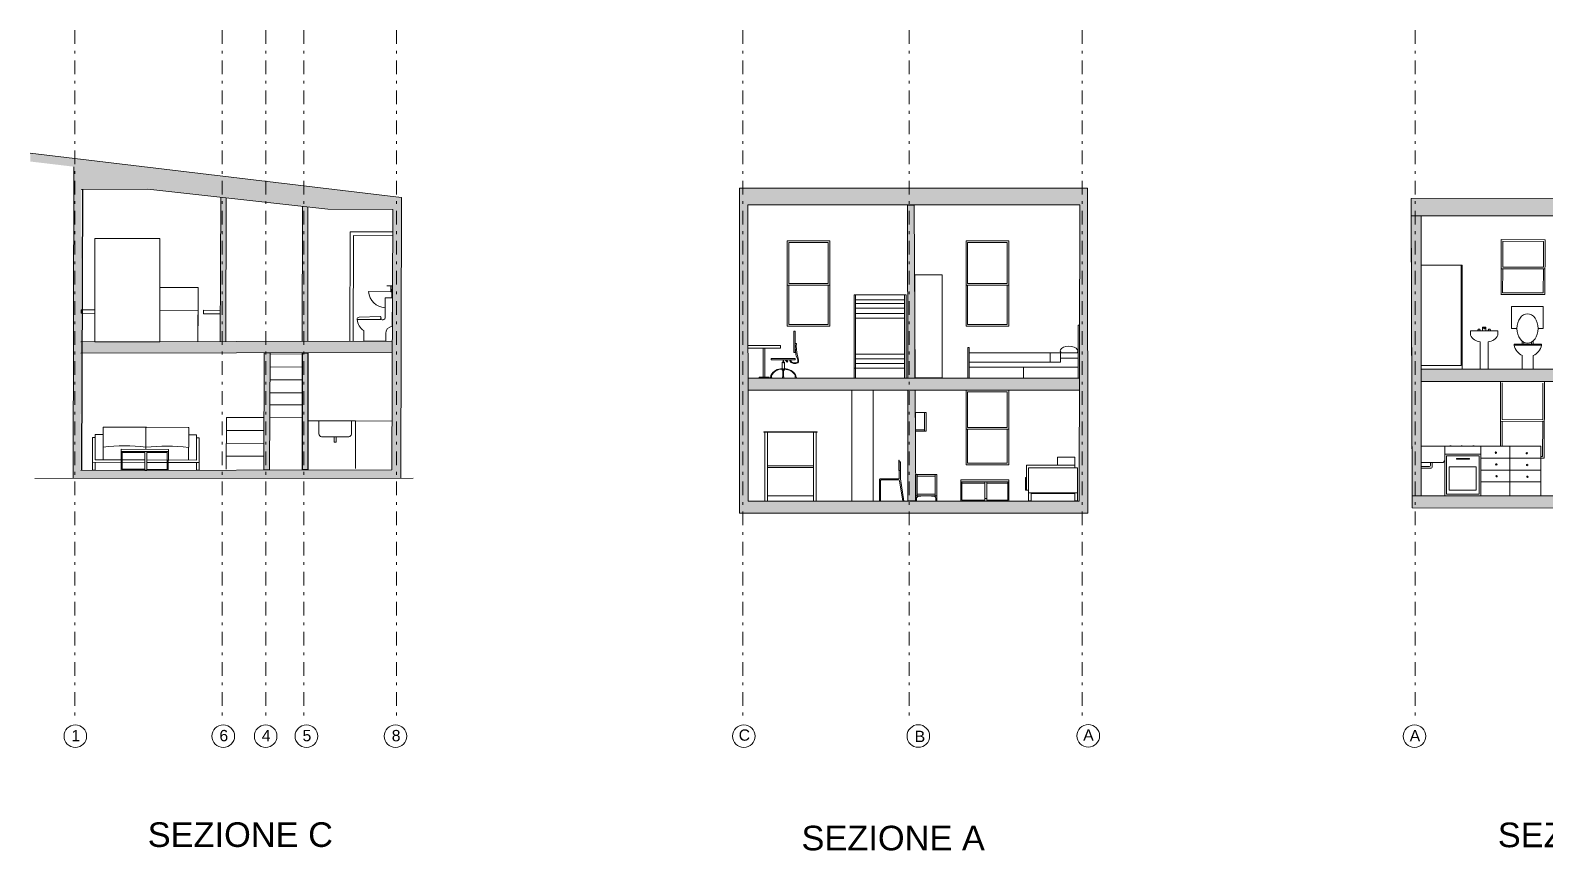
# Model space of a CAD drawing. Header units: inches. Extents: x -26 to 192, y 12 to 124.
# Drawn here: x -26.2 to 29.2, y 50.1 to 80.1 of the extents above; entities that cross this region are included whole.
import ezdxf

# ---------------------------------------------------------------- set-up
doc = ezdxf.new("R2010")
doc.units = ezdxf.units.IN
doc.header["$MEASUREMENT"] = 0
doc.linetypes.add('DASHDOT', pattern=[1, 0.5, -0.25, 0, -0.25])
for name, color, linetype, lineweight in [('A-ANNO-NOTE', 255, 'Continuous', 35), ('Arredi', 3, 'Continuous', 15), ('linee', 255, 'DASHDOT', 13), ('Muri esterni', 1, 'Continuous', 30), ('S.Finestre', 6, 'Continuous', 30)]:
    doc.layers.add(name, color=color, linetype=linetype, lineweight=lineweight)
doc.styles.get("Standard").update_dxf_attribs({"font": 'Arial.ttf'})

msp = doc.modelspace()

# ---------------------------------------------------------------- hatches: boundary and pattern name
at = {"lineweight": 0}
h = msp.add_hatch(color=0, dxfattribs=at)
h.dxf.hatch_style = 1
h.set_gradient(color1=(51, 51, 51), color2=(51, 51, 51), tint=1)
h.paths.add_polyline_path([(-24.612, 63.715), (-12.638, 63.727), (-12.604, 73.992), (-26.176, 75.604), (-26.176, 75.303), (-24.588, 75.114)])
h.paths.add_polyline_path([(-21.884, 74.289), (-15.299, 73.559), (-12.93, 73.551), (-12.962, 64.032), (-21.919, 64.016), (-21.919, 64.011), (-21.996, 64.011), (-22.083, 64.015), (-22.86, 64.014), (-24.334, 64.011), (-24.312, 74.284)], flags=16)
h.paths.add_polyline_path([(-20.047, 68.72), (-19.231, 68.722), (-19.227, 69.737), (-20.044, 69.74)], flags=0)
h.paths.add_polyline_path([(-17.415, 68.312), (-17.429, 64.024), (-17.638, 64.025), (-17.636, 64.525), (-19.015, 64.529), (-19.003, 68.309)], flags=0)
h.paths.add_polyline_path([(-23.806, 64.401), (-23.804, 65.207), (-23.9, 65.207), (-23.902, 64.401)], flags=0)
h.paths.add_polyline_path([(-22.857, 64.782), (-21.13, 64.776), (-21.13, 64.699), (-22.857, 64.705)], flags=0)
h.paths.add_polyline_path([(-14.287, 65.817), (-14.43, 65.364, -0.347993), (-14.531, 65.238), (-14.994, 65.239), (-14.995, 65.046), (-15.072, 65.046), (-15.632, 65.281), (-15.63, 65.821)], flags=0)
at = {"layer": 'Arredi'}
h = msp.add_hatch(color=0, dxfattribs=at)
h.dxf.hatch_style = 1
h.set_gradient(color1=(51, 51, 51), color2=(51, 51, 51), tint=1)
h.paths.add_polyline_path([(-16.184, 68.728), (-16.184, 68.315), (-12.948, 68.321), (-12.946, 68.735)])
h = msp.add_hatch(color=0, dxfattribs=at)
h.dxf.hatch_style = 1
h.set_gradient(color1=(51, 51, 51), color2=(51, 51, 51), tint=1)
h.paths.add_polyline_path([(-12.948, 68.321), (-12.946, 68.735), (-16.184, 68.728), (-16.184, 68.315)])
at = {"layer": 'Muri esterni', "lineweight": 0}
h = msp.add_hatch(color=0, dxfattribs=at)
h.dxf.hatch_style = 1
h.set_gradient(color1=(51, 51, 51), color2=(51, 51, 51), tint=1)
h.paths.add_polyline_path([(12.47, 74.326), (-0.259, 74.326), (-0.25, 62.451), (12.476, 62.451)])
h.paths.add_polyline_path([(0.052, 73.716), (12.187, 73.716), (12.159, 62.888), (9.59, 62.888), (9.59, 62.883), (7.834, 62.883), (6.961, 62.884), (6.961, 62.884), (6.922, 62.884), (6.219, 62.884), (6.219, 62.884), (6.18, 62.884), (5.749, 62.884), (5.749, 62.884), (5.71, 62.884), (4.9, 62.884), (4.9, 62.884), (4.861, 62.884), (2.549, 62.885), (2.549, 62.885), (2.453, 62.885), (0.057, 62.888)], flags=16)
h.paths.add_polyline_path([(0.634, 65.401), (0.634, 65.42), (2.585, 65.42), (2.585, 65.401), (2.453, 63.082), (2.453, 64.116), (0.77, 64.116), (0.77, 65.401)], flags=0)
h.paths.add_polyline_path([(6.961, 63.859), (6.961, 63.069), (6.766, 63.069), (6.18, 63.079), (6.902, 63.079), (6.902, 63.859)], flags=0)
h.paths.add_polyline_path([(8.026, 66.942), (8.026, 66.943), (9.587, 66.943), (9.587, 64.212), (8.026, 64.212), (8.026, 66.942), (6.166, 66.942), (6.169, 66.123), (6.571, 66.123), (6.571, 65.44), (6.173, 65.44), (6.185, 62.897), (5.902, 62.895), (5.897, 66.942)], flags=0)
h.paths.add_polyline_path([(0.677, 67.416), (0.862, 67.416, -0.321972), (1.307, 67.729), (1.307, 68.053), (0.677, 68.053)], flags=0)
h.paths.add_polyline_path([(1.486, 69.283), (1.486, 72.405), (3.047, 72.405), (3.047, 69.283)], flags=0)
h.paths.add_polyline_path([(1.545, 69.342), (1.545, 70.786), (2.989, 70.786), (2.989, 69.342)], flags=0)
h.paths.add_polyline_path([(4.897, 63.703), (5.577, 63.703, 0.368018), (5.586, 63.712, 1.341299), (5.575, 64.123, -0.905569), (5.586, 64.327), (5.625, 64.327), (5.625, 63.664), (4.936, 63.664)], flags=0)
h.paths.add_polyline_path([(1.545, 70.844), (1.545, 72.347), (2.989, 72.347), (2.989, 70.844)], flags=0)
h.paths.add_polyline_path([(7.834, 63.664), (9.59, 63.664), (9.59, 63.586), (9.59, 62.883), (7.834, 62.883)], flags=0)
h.paths.add_polyline_path([(8.084, 65.519), (9.528, 65.519), (9.528, 64.27), (8.084, 64.27)], flags=0)
h.paths.add_polyline_path([(9.551, 63.547), (9.551, 62.922), (8.79, 62.922), (8.79, 62.883), (8.712, 62.883), (8.712, 63.586), (8.79, 63.586)], flags=0)
h.paths.add_polyline_path([(8.084, 65.577), (8.084, 66.885), (9.528, 66.885), (9.528, 65.577)], flags=0)
h.paths.add_polyline_path([(8.026, 69.283), (8.026, 72.405), (9.587, 72.405), (9.587, 69.283)], flags=0)
h.paths.add_polyline_path([(8.084, 69.342), (8.084, 70.786), (9.528, 70.786), (9.528, 69.342)], flags=0)
h.paths.add_polyline_path([(8.084, 70.844), (8.084, 72.347), (9.528, 72.347), (9.528, 70.844)], flags=0)
h.paths.add_polyline_path([(11.373, 64.202), (11.373, 64.493), (12.002, 64.493), (12.002, 64.202), (12.011, 64.103), (12.095, 64.103), (12.095, 63.186), (12.095, 62.893), (12.004, 62.893), (10.419, 63.167), (10.404, 63.167), (10.404, 62.893), (10.306, 62.893), (10.306, 63.186), (10.288, 63.284), (10.241, 63.284), (10.202, 63.284), (10.202, 63.735), (10.243, 64.202)], flags=0)
h.paths.add_polyline_path([(11.105, 67.968), (11.105, 68.307), (11.476, 68.307), (11.476, 67.968)], flags=0)
h = msp.add_hatch(color=0, dxfattribs=at)
h.dxf.hatch_style = 1
h.set_gradient(color1=(51, 51, 51), color2=(51, 51, 51), tint=1)
h.paths.add_polyline_path([(-19.012, 73.97), (-19.211, 73.992), (-19.231, 68.722), (-19.031, 68.722)])
h.paths.add_polyline_path([(-16.029, 73.639), (-16.228, 73.662), (-16.236, 68.728), (-16.036, 68.728)])
h.paths.add_polyline_path([(-12.948, 68.321), (-12.946, 68.735), (-21.44, 68.718), (-21.44, 68.713), (-23.559, 68.713), (-24.324, 68.712), (-24.325, 68.299)])
h.paths.add_polyline_path([(-17.415, 68.311), (-17.624, 68.312), (-17.638, 64.025), (-17.429, 64.024)])
h = msp.add_hatch(color=0, dxfattribs=at)
h.dxf.hatch_style = 1
h.set_gradient(color1=(51, 51, 51), color2=(51, 51, 51), tint=1)
h.paths.add_polyline_path([(5.833, 67.379), (5.833, 67.379), (5.778, 67.379), (3.938, 67.379), (0.055, 67.379), (0.055, 66.942), (8.026, 66.942), (8.026, 66.943), (9.587, 66.943), (12.17, 66.942), (12.171, 67.379)])
h.paths.add_polyline_path([(6.153, 69.569), (6.134, 73.704), (5.89, 73.704), (5.897, 67.379), (6.153, 67.379)])
h.paths.add_polyline_path([(6.166, 66.942), (5.897, 66.942), (5.902, 62.895), (6.18, 62.897), (6.18, 63.079), (6.18, 63.859)])
h = msp.add_hatch(color=0, dxfattribs=at)
h.dxf.hatch_style = 1
h.set_gradient(color1=(51, 51, 51), color2=(51, 51, 51), tint=1)
h.paths.add_polyline_path([(24.656, 73.318), (24.297, 73.318), (24.336, 63.094), (24.524, 63.088), (24.661, 63.088)])
h.paths.add_polyline_path([(37.115, 67.705), (24.659, 67.705), (24.659, 67.256), (37.114, 67.256)])
h.paths.add_polyline_path([(30.941, 67.256), (30.665, 67.256), (30.67, 63.084), (30.961, 63.084)])
h.paths.add_polyline_path([(30.907, 73.318), (30.657, 73.318), (30.664, 67.705), (30.939, 67.705)])
h.paths.add_polyline_path([(37.428, 63.074), (28.346, 63.084), (24.345, 63.084), (24.345, 62.639), (37.428, 62.624)])
h.paths.add_polyline_path([(37.423, 73.976), (24.295, 73.945), (24.297, 73.318), (24.656, 73.318), (37.423, 73.318)])
h.paths.add_polyline_path([(37.423, 73.318), (37.129, 73.318), (37.103, 63.084), (37.423, 63.084)])
h = msp.add_hatch(color=0, dxfattribs=at)
h.dxf.hatch_style = 1
h.set_gradient(color1=(51, 51, 51), color2=(51, 51, 51), tint=1)
h.paths.add_polyline_path([(-16.242, 64.026), (-16.032, 64.026), (-16.018, 68.315), (-16.228, 68.315)])

# ---------------------------------------------------------------- linework, layer by layer
at = {"color": 0, "lineweight": 0}
for p, q in [((-13.986, 68.74), (-13.179, 68.737)), ((-17.415, 68.265), (-16.228, 68.261)), ((-17.416, 67.793), (-16.229, 67.789)), ((-17.418, 67.321), (-16.231, 67.317)), ((-17.419, 66.85), (-16.232, 66.846)), ((3.853, 62.884), (3.853, 66.942)), ((4.634, 62.884), (4.634, 66.942)), ((-19.01, 65.945), (-17.632, 65.94)), ((-17.422, 65.939), (-16.235, 65.935)), ((-17.421, 66.41), (-16.234, 66.405)), ((6.18, 65.44), (6.18, 66.123)), ((-19.012, 65.473), (-17.633, 65.468)), ((-19.013, 65.001), (-17.635, 64.996)), ((-19.015, 64.529), (-17.636, 64.525)), ((6.18, 63.079), (6.18, 63.859)), ((6.219, 62.884), (6.219, 63.001))]:
    msp.add_line(p, q, dxfattribs=at)
for points in [[(6.166, 66.942), (6.185, 62.897), (5.902, 62.895), (5.897, 66.942)], [(-19.017, 64.057), (-19.01, 65.945)], [(6.239, 63.859), (6.239, 63.079)], [(6.18, 63.079), (6.18, 62.884), (6.219, 62.884)]]:
    msp.add_lwpolyline(points, dxfattribs=at)
at = {"layer": 'A-ANNO-NOTE', "color": 0, "lineweight": 0}
for centre in [(-24.531, 54.29), (-19.123, 54.29), (-17.574, 54.29), (-16.085, 54.29), (-12.825, 54.29), (-0.096, 54.291), (6.282, 54.296), (12.494, 54.302), (24.419, 54.291)]:
    msp.add_circle(centre, 0.413, dxfattribs=at)
at = {"layer": 'Arredi', "color": 0, "lineweight": 0}
for p, q in [((-14.498, 68.732), (-14.485, 72.732)), ((-14.485, 72.732), (-12.933, 72.726)), ((-14.376, 68.732), (-14.363, 72.593)), ((-14.363, 72.593), (-12.934, 72.588)), ((3.938, 67.379), (3.938, 70.427)), ((4.462, 70.427), (4.462, 70.427)), ((5.833, 70.427), (5.833, 67.379)), ((-13.206, 70.314), (-13.208, 69.587)), ((-12.941, 70.318), (-13.206, 70.314)), ((-12.944, 69.277), (-12.941, 70.318)), ((-13.422, 69.528), (-14.234, 69.531)), ((-13.32, 69.518), (-14.225, 69.521)), ((-14.153, 69.608), (-13.392, 69.642)), ((12.122, 67.375), (12.122, 69.319)), ((12.122, 69.319), (12.17, 69.316)), ((12.17, 69.316), (12.17, 67.375)), ((-13.985, 69.119), (-13.986, 68.74)), ((-13.179, 68.737), (-13.178, 69.012)), ((28.359, 68.624), (28.359, 68.711)), ((28.419, 68.624), (28.419, 68.684)), ((28.7, 68.624), (28.7, 68.692)), ((28.76, 68.624), (28.76, 68.724)), ((0.059, 68.578), (1.244, 68.578)), ((1.245, 68.479), (0.059, 68.479)), ((0.615, 68.578), (0.615, 68.578)), ((0.615, 67.416), (0.615, 68.479)), ((0.677, 67.416), (0.677, 68.479)), ((1.244, 68.578), (1.244, 68.478)), ((1.784, 68.653), (1.823, 68.653)), ((8.095, 67.375), (8.096, 68.503)), ((8.096, 68.503), (8.144, 68.502)), ((8.144, 68.502), (8.142, 67.375)), ((28.76, 68.207), (28.76, 67.705)), ((1.419, 68.053), (1.491, 67.967)), ((1.518, 67.98), (1.468, 68.053)), ((1.491, 67.967), (1.518, 67.98)), ((8.143, 67.783), (12.122, 67.783)), ((10.132, 67.375), (10.132, 67.783)), ((-0.259, 67.379), (-0.248, 67.379)), ((0.892, 67.484), (0.892, 67.434)), ((0.896, 67.473), (0.896, 67.469)), ((0.917, 67.468), (0.917, 67.422)), ((1.783, 67.478), (1.783, 67.424)), ((1.809, 67.471), (1.809, 67.468)), ((1.809, 67.471), (1.809, 67.422)), ((5.833, 67.379), (3.938, 67.379)), ((6.512, 66.123), (6.512, 65.44)), ((-21.95, 65.569), (-21.952, 64.856)), ((0.77, 63.082), (0.77, 65.401)), ((2.453, 63.082), (2.453, 65.401)), ((6.512, 65.498), (6.18, 65.498)), ((-23.903, 64.305), (-23.9, 65.207)), ((-20.006, 64.292), (-20.003, 65.195)), ((25.523, 64.894), (29.033, 64.894)), ((26.844, 64.894), (26.844, 63.086)), ((27.908, 63.085), (27.908, 64.894)), ((29.033, 64.894), (29.033, 63.084)), ((-23.903, 64.305), (-21.995, 64.299)), ((-21.994, 64.664), (-22.819, 64.666)), ((-21.918, 64.299), (-20.006, 64.292)), ((-21.168, 64.661), (-21.917, 64.663)), ((25.523, 64.601), (26.844, 64.601)), ((25.523, 64.392), (25.523, 63.085)), ((26.844, 64.454), (29.033, 64.454)), ((0.77, 64.175), (2.453, 64.175)), ((0.77, 64.116), (2.453, 64.116)), ((4.897, 63.703), (5.577, 63.703)), ((5.096, 63.664), (5.096, 63.703)), ((5.115, 63.664), (5.115, 63.703)), ((5.349, 63.664), (5.349, 63.703)), ((5.369, 63.664), (5.369, 63.703)), ((5.572, 64.21), (5.586, 64.21)), ((5.586, 64.191), (5.572, 64.191)), ((5.625, 64.035), (5.625, 63.996)), ((5.625, 63.703), (5.749, 62.884)), ((6.902, 63.801), (6.239, 63.801)), ((12.002, 64.202), (12.002, 64.103)), ((26.844, 64.023), (29.033, 64.023)), ((26.844, 64.023), (29.033, 64.023)), ((4.861, 63.664), (4.861, 62.884)), ((4.936, 63.664), (5.561, 63.664)), ((5.596, 63.633), (5.71, 62.884)), ((8.712, 63.547), (7.873, 63.547)), ((9.551, 63.547), (8.79, 63.547)), ((26.844, 63.592), (29.033, 63.592)), ((5.749, 62.884), (5.71, 62.884)), ((6.902, 63.137), (6.239, 63.137)), ((6.922, 62.884), (6.922, 63.001)), ((7.873, 62.981), (7.834, 62.981)), ((8.79, 62.981), (8.712, 62.981)), ((9.59, 62.981), (9.551, 62.981))]:
    msp.add_line(p, q, dxfattribs=at)
for points in [[(-23.819, 72.485), (-21.44, 72.485), (-21.44, 68.713), (-23.819, 68.713)], [(6.153, 71.156), (7.159, 71.156), (7.159, 67.396), (6.153, 67.389)], [(-12.956, 70.753), (-13.147, 70.753), (-13.147, 70.753), (-12.956, 70.753)], [(-12.957, 70.544), (-13.004, 70.544), (-13.003, 70.753), (-12.956, 70.753)], [(3.938, 70.427), (3.988, 70.427), (3.988, 67.379), (3.938, 67.379)], [(5.833, 70.427), (5.778, 70.427), (5.778, 67.379), (5.833, 67.379)], [(-19.236, 69.86), (-19.844, 69.862), (-19.845, 69.739), (-19.237, 69.737)], [(1.784, 69.097), (1.731, 69.097), (1.731, 68.322), (1.784, 68.322)], [(11.476, 68.307), (11.105, 68.307), (11.105, 67.968), (11.476, 67.968)], [(1.784, 68.101), (0.907, 68.101), (0.907, 68.053), (1.784, 68.053)], [(1.307, 67.968), (1.387, 67.968), (1.387, 67.671), (1.307, 67.671)], [(1.327, 67.722), (1.352, 67.722), (1.352, 67.445), (1.327, 67.445)], [(1.336, 68.053), (1.355, 68.053), (1.355, 67.942), (1.336, 67.942)], [(0.464, 67.416), (0.834, 67.416), (0.834, 67.379), (0.464, 67.379)], [(8.334, 67.379), (8.334, 67.379), (8.334, 67.379), (8.334, 67.379)], [(25.714, 64.894), (25.759, 64.894), (25.759, 64.912), (25.714, 64.912)], [(26.121, 64.894), (26.166, 64.894), (26.166, 64.912), (26.121, 64.912)], [(26.549, 64.894), (26.595, 64.894), (26.595, 64.912), (26.549, 64.912)], [(25.582, 64.542), (26.781, 64.542), (26.781, 63.134), (25.582, 63.134)], [(25.953, 64.443), (26.422, 64.443), (26.422, 64.419), (25.953, 64.419)], [(25.687, 64.141), (26.67, 64.141), (26.67, 63.288), (25.687, 63.288)]]:
    msp.add_lwpolyline(points, close=True, dxfattribs=at)
for points in [[(26.163, 67.705), (26.163, 71.517), (24.657, 71.517)], [(24.659, 67.846), (26.123, 67.846), (26.123, 71.517)], [(-21.44, 70.702), (-20.04, 70.697), (-20.047, 68.72), (-23.559, 68.713)], [(-13.814, 70.547), (-13.814, 70.547), (-12.957, 70.544), (-12.957, 70.318)], [(3.938, 70.24), (3.938, 70.427), (5.833, 70.427), (5.833, 70.406)], [(-23.819, 69.874), (-24.314, 69.876), (-24.315, 69.752), (-23.819, 69.751)], [(-21.44, 69.866), (-20.043, 69.861), (-20.047, 68.72), (-23.559, 68.713)], [(3.938, 69.943), (3.938, 70.11)], [(5.778, 70.24), (3.988, 70.24)], [(3.988, 70.11), (5.778, 70.11)], [(5.778, 69.943), (3.988, 69.943)], [(28.162, 69.198), (27.961, 69.198), (27.961, 70.001), (29.125, 70.001), (29.125, 69.198), (28.936, 69.198)], [(-13.189, 69.587), (-13.189, 69.587)], [(3.938, 69.576), (3.938, 69.741)], [(3.988, 69.741), (5.778, 69.741)], [(5.778, 69.576), (3.988, 69.576)], [(26.906, 69.109), (26.906, 69.25), (27.026, 69.25), (27.026, 69.109)], [(26.906, 69.25), (26.906, 69.217), (26.947, 69.217), (26.947, 69.192), (26.987, 69.192), (26.987, 69.217), (27.026, 69.217)], [(26.464, 68.953), (26.464, 69.109), (27.467, 69.109), (27.467, 68.953)], [(26.745, 69.109), (26.745, 69.17), (26.805, 69.17), (26.805, 69.109)], [(26.815, 67.705), (26.815, 68.708)], [(27.116, 68.708), (27.116, 67.705)], [(27.126, 69.109), (27.126, 69.17), (27.186, 69.17), (27.186, 69.109)], [(3.988, 68.254), (5.778, 68.254)], [(5.833, 68.254), (5.833, 68.086)], [(12.122, 68.307), (8.143, 68.306)], [(8.143, 67.968), (11.476, 67.968), (11.476, 68.307), (8.143, 68.307)], [(28.058, 68.584), (28.058, 68.624), (29.061, 68.624), (29.061, 68.584), (28.058, 68.584)], [(28.359, 68.207), (28.359, 67.705)], [(5.778, 67.75), (3.938, 67.75), (3.938, 67.917)], [(5.778, 68.086), (3.988, 68.086)], [(3.988, 67.917), (5.778, 67.917)], [(12.122, 68.111), (11.476, 68.111)], [(1.33, 67.419), (1.33, 67.434), (1.356, 67.434), (1.356, 67.422)], [(6.18, 66.123), (6.571, 66.123), (6.571, 65.44), (6.18, 65.44)], [(-23.516, 65.305), (-23.515, 65.574)], [(-23.497, 65.59), (-21.968, 65.585)], [(-21.933, 65.585), (-20.403, 65.58)], [(-20.386, 65.563), (-20.387, 65.295)], [(-16.028, 65.822), (-14.287, 65.817), (-14.293, 64.077)], [(-15.63, 65.821), (-15.632, 65.338)], [(-14.434, 65.334), (-14.432, 65.817)], [(-14.287, 65.817), (-12.956, 65.812)], [(0.634, 65.42), (0.634, 65.401), (2.585, 65.401), (2.585, 65.42), (0.634, 65.42), (0.634, 65.401)], [(0.673, 65.401), (0.673, 62.887), (0.77, 62.887), (0.77, 63.082), (2.453, 63.082), (2.453, 62.885), (2.549, 62.885), (2.549, 65.401)], [(-23.9, 65.207), (-23.804, 65.207), (-23.806, 64.401), (-21.995, 64.395)], [(-23.804, 65.207), (-23.803, 65.306)], [(-23.786, 65.322), (-23.533, 65.321)], [(-23.516, 65.305), (-23.518, 64.4)], [(-21.952, 64.856), (-21.953, 64.779)], [(-21.918, 64.395), (-20.102, 64.389), (-20.099, 65.195), (-20.003, 65.195)], [(-20.387, 65.295), (-20.389, 64.39)], [(-20.116, 65.31), (-20.369, 65.311)], [(-20.099, 65.195), (-20.099, 65.294)], [(-15.536, 65.241), (-14.531, 65.238)], [(-15.072, 65.239), (-15.072, 65.046), (-14.995, 65.046), (-14.994, 65.239)], [(25.523, 64.384), (25.523, 64.894), (24.661, 64.894), (24.661, 64.292)], [(-23.903, 64.305), (-23.904, 64.012), (-23.808, 64.012), (-23.807, 64.305)], [(-21.132, 64.017), (-21.13, 64.776), (-22.857, 64.782), (-22.86, 64.014), (-21.132, 64.017)], [(-21.13, 64.699), (-21.132, 64.017), (-22.86, 64.014), (-22.857, 64.705), (-22.819, 64.705), (-22.821, 64.052), (-21.996, 64.049)], [(-21.13, 64.776), (-21.13, 64.699), (-22.857, 64.705), (-22.857, 64.782), (-21.13, 64.776)], [(-21.917, 64.702), (-21.919, 64.011), (-21.996, 64.011), (-21.994, 64.702)], [(-21.919, 64.049), (-21.17, 64.047), (-21.168, 64.699)], [(-20.102, 64.293), (-20.103, 64.019), (-20.007, 64.019), (-20.006, 64.292)], [(5.586, 64.327), (5.586, 64.386), (5.572, 64.386), (5.572, 64.001), (5.586, 64.001)], [(5.596, 64.327), (5.586, 64.327), (5.586, 63.712)], [(5.625, 63.703), (5.625, 64.322)], [(11.373, 64.202), (11.373, 64.477)], [(11.391, 64.493), (11.984, 64.493)], [(12.002, 64.477), (12.002, 64.202)], [(24.661, 64.292), (25.432, 64.292)], [(25.002, 64.292), (25.002, 64.192)], [(25.062, 64.292), (25.062, 64.132)], [(6.18, 63.079), (6.961, 63.079), (6.961, 63.859), (6.18, 63.859)], [(6.902, 63.859), (6.902, 63.079)], [(10.202, 63.3), (10.202, 63.735)], [(10.22, 63.752), (10.241, 63.752)], [(10.306, 63.284), (10.241, 63.284), (10.241, 64.185)], [(10.259, 64.202), (11.984, 64.202)], [(10.306, 63.186), (10.306, 64.087)], [(12.095, 64.087), (12.095, 63.186), (10.306, 63.186)], [(10.324, 64.103), (12.077, 64.103)], [(24.962, 64.152), (24.661, 64.152)], [(25.022, 64.091), (24.661, 64.091)], [(4.861, 62.884), (4.9, 62.884), (4.9, 63.628)], [(9.59, 62.883), (9.59, 63.664), (7.834, 63.664), (7.834, 62.883), (9.59, 62.883)], [(9.59, 63.664), (9.59, 63.586), (7.834, 63.586), (7.834, 63.664), (9.59, 63.664)], [(9.59, 63.586), (9.59, 62.883), (7.834, 62.883), (7.834, 63.586), (7.873, 63.586), (7.873, 62.922), (8.712, 62.922)], [(8.79, 63.586), (8.79, 62.883), (8.712, 62.883), (8.712, 63.586)], [(8.79, 62.922), (9.551, 62.922), (9.551, 63.586)], [(10.241, 63.284), (10.22, 63.284)], [(10.306, 63.186), (10.306, 62.893), (10.404, 62.893), (10.404, 63.167), (12.004, 63.167), (12.004, 62.893), (12.095, 62.893), (12.095, 63.186)], [(6.376, 63.079), (6.376, 63.069), (6.317, 63.069)], [(6.766, 63.079), (6.766, 63.069), (6.824, 63.069)], [(6.961, 63.079), (6.961, 62.884), (6.922, 62.884)]]:
    msp.add_lwpolyline(points, dxfattribs=at)
for centre, radius in [((0.902, 67.41), 0.0265), ((1.342, 67.409), 0.0265), ((1.803, 67.406), 0.0265), ((27.394, 64.659), 0.0262), ((27.407, 64.228), 0.0262), ((28.523, 64.637), 0.0262), ((27.416, 63.797), 0.0262), ((28.536, 64.206), 0.0262), ((28.546, 63.775), 0.0262)]:
    msp.add_circle(centre, radius, dxfattribs=at)
for centre, radius, start, end in [((-13.171, 70.598), 0.645, 184.6099, 266.8066), ((-14.158, 69.532), 0.0768, 86.6014, 180.7549), ((-13.719, 69.55), 0.507, 183.2793, 238.3634), ((-13.411, 69.586), 0.0589, 259.1375, 71.299), ((-13.299, 69.609), 0.0935, 257.0938, 346.4071), ((-12.924, 69.024), 0.254, 94.5771, 182.7805), ((26.871, 69.162), 0.457, 207.2338, 263.0374), ((26.785, 69.14), 0.0501, 143.0652, 216.9348), ((26.765, 69.14), 0.0501, 323.0652, 36.9348), ((26.967, 69.204), 0.0235, 211.9826, 328.0174), ((27.166, 69.14), 0.0501, 143.0652, 216.9348), ((27.061, 69.162), 0.457, 276.9626, 332.7662), ((27.146, 69.14), 0.0501, 323.0652, 36.9348), ((28.602, 68.709), 0.558, 193.0042, 244.2076), ((28.517, 68.709), 0.558, 295.7924, 346.9958), ((1.303, 67.263), 0.466, 89.4897, 151.7453), ((1.303, 67.263), 0.445, 89.4897, 150.9864), ((1.394, 67.262), 0.466, 28.2547, 90.5103), ((1.394, 67.262), 0.445, 29.0136, 90.5103), ((-23.497, 65.572), 0.018, 90.9835, 174.7469), ((-21.968, 65.567), 0.018, 4.8777, 88.6411), ((-21.932, 65.567), 0.018, 90.9835, 174.7469), ((-20.404, 65.562), 0.018, 4.8777, 88.6411), ((-23.786, 65.304), 0.018, 90.9835, 174.7469), ((-23.533, 65.303), 0.018, 4.8777, 88.6411), ((-22.756, 58.241), 6.664, 83.0707, 96.5539), ((-21.192, 58.235), 6.664, 83.0707, 96.5539), ((-20.369, 65.293), 0.018, 90.9835, 174.7469), ((-20.116, 65.292), 0.018, 4.8777, 88.6411), ((-15.505, 65.367), 0.13, 193.0752, 256.5624), ((-14.56, 65.364), 0.13, 283.0623, 346.5494), ((5.591, 64.225), 0.103, 70.688, 92.7865), ((11.391, 64.475), 0.0183, 91.1712, 174.9346), ((11.984, 64.475), 0.0183, 5.0654, 88.8288), ((25.428, 64.388), 0.0958, 267.2925, 2.3824), ((4.899, 63.666), 0.0375, 87.6739, 182.3261), ((5.576, 63.712), 0.0093, 276.7142, 357.5322), ((5.591, 63.899), 0.103, 70.688, 92.7865), ((10.221, 63.734), 0.0183, 91.1712, 174.9346), ((10.26, 64.184), 0.0183, 91.1712, 174.9346), ((10.325, 64.085), 0.0183, 91.1712, 174.9346), ((11.984, 64.184), 0.0183, 5.0654, 88.8288), ((12.077, 64.085), 0.0183, 5.0654, 88.8288), ((24.961, 64.192), 0.0408, 270.9858, 359.3784), ((25.021, 64.132), 0.0408, 270.9858, 359.3784), ((4.938, 63.627), 0.0375, 87.6739, 182.3261), ((5.559, 63.627), 0.0375, 6.6438, 87.6739), ((10.221, 63.302), 0.0183, 185.0654, 268.8288), ((6.32, 62.961), 0.108, 88.6313, 158.6153), ((6.822, 62.961), 0.108, 21.3847, 91.3687)]:
    msp.add_arc(centre, radius, start, end, dxfattribs=at)
msp.add_ellipse((28.549, 69.198), major_axis=(0, -0.537), ratio=0.720583, dxfattribs=at)
msp.add_ellipse((11.791, 68.378), major_axis=(0.323, -0.008), ratio=0.539658, start_param=5.906989, end_param=9.895212, dxfattribs=at)
for points, knots in [([(1.823, 68.653), (1.821, 68.513), (1.818, 68.294), (1.981, 67.849), (1.592, 67.928), (1.582, 68.041), (1.581, 68.053)], [0, 0, 0, 0, 0.2369333, 0.3685451, 0.5239139, 0.5418607, 0.5418607, 0.5418607, 0.5418607]), ([(1.784, 68.653), (1.784, 68.322), (1.792, 68.411), (1.816, 68.172), (1.867, 68.101), (1.884, 67.971), (1.872, 67.946), (1.742, 67.936), (1.648, 67.969), (1.613, 68.022), (1.611, 68.035), (1.609, 68.053)], [0, 0, 0, 0, 0.2018622, 0.2018622, 0.3046987, 0.3046987, 0.4075351, 0.4075351, 0.5103716, 0.5103716, 0.5409391, 0.5409391, 0.5409391, 0.5409391])]:
    msp.add_open_spline(points, degree=3, knots=knots, dxfattribs=at)
at = {"layer": 'linee', "color": 0}
for p, q in [((-24.554, 80.101), (-24.554, 55.009)), ((-19.16, 80.101), (-19.16, 55.009)), ((-17.569, 80.101), (-17.569, 55.009)), ((-16.184, 80.101), (-16.184, 55.009)), ((-12.795, 80.101), (-12.795, 55.009)), ((-0.134, 80.101), (-0.134, 55.009)), ((5.951, 80.101), (5.951, 55.009)), ((12.265, 80.101), (12.265, 55.009)), ((24.44, 80.101), (24.44, 55.009))]:
    msp.add_line(p, q, dxfattribs=at)
at = {"layer": 'Muri esterni', "color": 0, "lineweight": 0}
for p, q in [((-24.312, 74.284), (-21.884, 74.289)), ((-21.884, 74.289), (-15.299, 73.559)), ((-0.259, 74.326), (-0.25, 62.451)), ((12.47, 74.326), (-0.259, 74.326)), ((12.476, 62.451), (12.47, 74.326)), ((0.052, 73.716), (0.057, 62.888)), ((12.187, 73.716), (0.052, 73.716)), ((12.159, 62.888), (12.187, 73.716)), ((-15.299, 73.559), (-12.93, 73.551)), ((-12.946, 68.735), (-24.324, 68.712)), ((-24.325, 68.299), (-12.948, 68.321)), ((0.055, 67.379), (12.171, 67.379)), ((-12.185, 63.728), (-26.007, 63.714)), ((0.057, 62.888), (12.159, 62.888)), ((-0.25, 62.451), (12.476, 62.451))]:
    msp.add_line(p, q, dxfattribs=at)
at = {"layer": 'Muri esterni', "color": 0}
msp.add_line((-24.272, 74.27), (-24.311, 64.013), dxfattribs=at)
at = {"layer": 'Muri esterni', "color": 0, "lineweight": 0}
for points in [[(-12.606, 73.992), (-26.176, 75.604)], [(-24.612, 63.715), (-24.588, 75.114)], [(-19.231, 68.722), (-19.211, 73.992)], [(-19.012, 73.97), (-19.031, 68.722)], [(-12.604, 73.992), (-12.638, 63.727)], [(5.897, 67.379), (5.89, 73.704), (6.134, 73.704), (6.163, 67.379)], [(-16.236, 68.728), (-16.228, 73.662)], [(-16.029, 73.639), (-16.036, 68.728)], [(-12.962, 64.032), (-12.93, 73.551)], [(24.295, 73.318), (37.423, 73.318)], [(24.659, 67.705), (37.115, 67.705)], [(0.055, 67.379), (12.171, 67.379)], [(37.114, 67.256), (24.659, 67.256)], [(12.17, 66.942), (0.055, 66.942)], [(-12.962, 64.032), (-24.334, 64.011)]]:
    msp.add_lwpolyline(points, dxfattribs=at)
for points in [[(24.295, 73.945), (37.423, 73.976), (37.423, 63.084), (24.336, 63.084)], [(24.295, 73.318), (24.656, 73.318), (24.661, 63.084), (24.336, 63.084)], [(-17.624, 68.312), (-17.415, 68.311), (-17.429, 64.024), (-17.638, 64.025)], [(24.336, 63.088), (37.428, 63.074), (37.428, 62.624), (24.334, 62.639)]]:
    msp.add_lwpolyline(points, close=True, dxfattribs=at)
at = {"layer": 'Muri esterni', "color": 0}
msp.add_lwpolyline([(-16.223, 68.312), (-16.035, 68.312), (-16.035, 64.027), (-16.223, 64.027)], close=True, dxfattribs=at)
at = {"layer": 'S.Finestre', "color": 0, "lineweight": 0}
for p, q in [((1.486, 72.405), (1.486, 69.283)), ((1.486, 72.405), (3.047, 72.405)), ((1.545, 72.347), (2.989, 72.347)), ((1.545, 72.347), (1.545, 70.844)), ((2.989, 72.347), (2.989, 70.844)), ((3.047, 72.405), (3.047, 69.283)), ((8.026, 72.405), (8.026, 69.283)), ((8.026, 72.405), (9.587, 72.405)), ((8.084, 72.347), (9.528, 72.347)), ((8.084, 72.347), (8.084, 70.844)), ((9.528, 72.347), (9.528, 70.844)), ((9.587, 72.405), (9.587, 69.283)), ((29.192, 72.441), (27.587, 72.448)), ((27.587, 72.448), (27.587, 70.443)), ((27.647, 72.388), (27.643, 71.445)), ((29.131, 72.381), (27.647, 72.388)), ((29.131, 72.381), (29.127, 71.439)), ((29.192, 72.441), (29.183, 70.436)), ((27.643, 71.385), (27.639, 70.503)), ((29.127, 71.379), (29.124, 70.496)), ((1.545, 70.786), (1.545, 69.342)), ((2.989, 70.786), (2.989, 69.342)), ((8.084, 70.786), (8.084, 69.342)), ((9.528, 70.786), (9.528, 69.342)), ((29.183, 70.436), (27.579, 70.443)), ((29.124, 70.496), (27.639, 70.503)), ((1.486, 69.283), (3.047, 69.283)), ((1.545, 69.342), (2.989, 69.342)), ((8.026, 69.283), (9.587, 69.283)), ((8.084, 69.342), (9.528, 69.342)), ((27.566, 67.255), (27.556, 64.894)), ((27.626, 67.208), (27.62, 65.864)), ((29.11, 67.201), (29.104, 65.858)), ((29.17, 67.255), (29.159, 64.454)), ((8.026, 66.943), (8.026, 64.212)), ((9.587, 66.943), (8.026, 66.943)), ((8.084, 66.885), (9.528, 66.885)), ((8.084, 66.885), (8.084, 65.577)), ((9.528, 66.885), (9.528, 65.577)), ((9.587, 66.943), (9.587, 64.212)), ((8.084, 65.519), (8.084, 64.27)), ((9.528, 65.519), (9.528, 64.27)), ((27.62, 65.804), (27.616, 64.894)), ((29.104, 65.798), (29.099, 64.514)), ((8.084, 64.27), (9.528, 64.27)), ((29.099, 64.514), (29.033, 64.514)), ((29.159, 64.454), (29.033, 64.454)), ((8.026, 64.212), (9.587, 64.212))]:
    msp.add_line(p, q, dxfattribs=at)
for points in [[(27.583, 71.385), (29.187, 71.379)], [(27.643, 71.445), (29.127, 71.439)], [(3.047, 70.786), (1.486, 70.786)], [(2.989, 70.844), (1.545, 70.844)], [(9.587, 70.786), (8.026, 70.786)], [(9.528, 70.844), (8.084, 70.844)], [(9.587, 65.519), (8.026, 65.519)], [(9.528, 65.577), (8.084, 65.577)], [(27.56, 65.804), (29.164, 65.797)], [(27.62, 65.864), (29.104, 65.858)]]:
    msp.add_lwpolyline(points, dxfattribs=at)

# ---------------------------------------------------------------- texts
at = {"layer": 'A-ANNO-NOTE', "color": 0, "lineweight": 5, "char_height": 0.413, "attachment_point": 1}
for s, insert in [('1', (-24.673, 54.519)), ('6', (-19.265, 54.519)), ('4', (-17.715, 54.519)), ('5', (-16.226, 54.519)), ('8', (-12.966, 54.519)), ('B', (6.148, 54.489)), ('A', (24.242, 54.515))]:
    msp.add_mtext_dynamic_manual_height_columns(s, width=2.13344, gutter_width=1, heights=[0], dxfattribs=dict(at, insert=insert))
at = {"layer": 'A-ANNO-NOTE', "color": 0, "lineweight": 0, "char_height": 0.413, "attachment_point": 1}
for s, insert in [('C', (-0.284, 54.538)), ('A', (12.308, 54.538))]:
    msp.add_mtext_dynamic_manual_height_columns(s, width=2.13344, gutter_width=1, heights=[0], dxfattribs=dict(at, insert=insert))
at = {"layer": 'Arredi', "color": 0, "char_height": 0.8995, "attachment_point": 1}
for s, insert in [('SEZIONE C', (-21.886, 51.141)), ('SEZIONE A', (2.011, 51.016)), ('SEZIONE B', (27.462, 51.131))]:
    msp.add_mtext_dynamic_manual_height_columns(s, width=15.62146, gutter_width=1, heights=[0], dxfattribs=dict(at, insert=insert))

doc.saveas('drawing.dxf')
